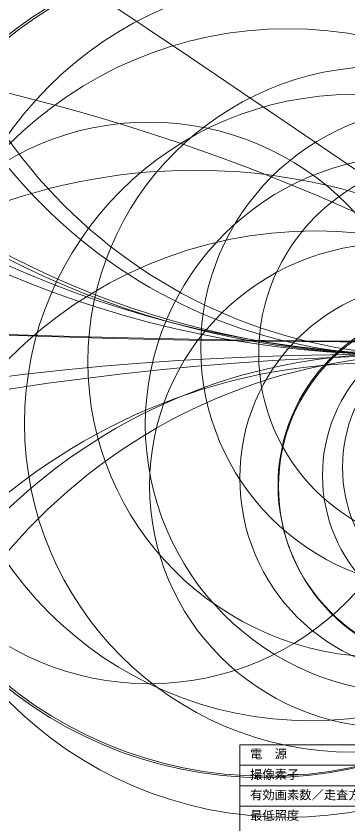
# Model space of a CAD drawing. Units: millimetres, scale not verified. Extents: x -13521 to 23392, y -15630 to 11631.
# Drawn here: x -117.2 to -36.1, y -40.8 to 156.3 of the extents above; entities that cross this region are included whole.
import ezdxf
from ezdxf.enums import TextEntityAlignment as Align

# ---------------------------------------------------------------- set-up
doc = ezdxf.new("R2010")
doc.units = ezdxf.units.MM
doc.header["$LTSCALE"] = 0.125
doc.layers.add('0-1_WAKU', color=1, linetype='Continuous', lineweight=18)
doc.layers.add('0-4_GAIKEI', color=1, linetype='Continuous', lineweight=18)
doc.layers.add('0-2_MOJI1', color=7, linetype='Continuous')
doc.styles.add('ＭＳ ゴシック', font='')
doc.styles.get('ＭＳ ゴシック').set_extended_font_data('MS Gothic')

msp = doc.modelspace()

# ---------------------------------------------------------------- linework, layer by layer
at = {"layer": '0-1_WAKU', "color": 4}
for p, q in [((-62.5, -21.5), (-62.5, -116.5)), ((62.5, -21.5), (-62.5, -21.5))]:
    msp.add_line(p, q, dxfattribs=at)
at = {"layer": '0-1_WAKU'}
for p, q in [((62.5, -26.5), (-62.5, -26.5)), ((62.5, -31.5), (-62.5, -31.5)), ((62.5, -36.5), (-62.5, -36.5))]:
    msp.add_line(p, q, dxfattribs=at)
at = {"layer": '0-4_GAIKEI'}
for centre, radius in [((-19.463, 2945.6327), 2868.9089), ((-19.463, 2934.3635), 2857.4399), ((1680.1566, 1204.8046), 1998.5303), ((-4896.5205, -7005.2028), 8624.3126), ((-667.5851, 67.2276), 712.7527), ((-641.7044, 31.0658), 626.3595), ((-22.0888, 323.6611), 249.9749), ((-16.8388, 323.8826), 250.1964), ((-20.3926, 292.0172), 218.5295), ((-18.5335, 292.0172), 218.5295), ((-459.0449, 41.4814), 443.4033), ((-344.133, 63.9615), 388.6825), ((-311.5706, 63.3093), 356.7168), ((-228.4513, 109.7264), 275.7766), ((-227.5309, 63.1242), 272.0774), ((-22.094, 198.872), 125.3688), ((-16.8346, 199.017), 125.5137), ((-123.4004, 90.2731), 169.3384), ((-101.1277, 74.4421), 146.726), ((-124.5288, 30.1332), 175.1462), ((-87.007, 57.3994), 132.6051), ((-56.3393, 71.9612), 101.4854), ((-56.0041, 71.9692), 101.1501), ((-45.21, 74.9562), 90.6145), ((-50.8206, 56.992), 96.225), ((-237.0704, -344.9337), 496.548), ((-27.5393, 71.9679), 72.0858), ((-34.8501, 56.9074), 80.2544), ((-13.2385, 75.3821), 58.8317), ((-84.7173, 61.8995), 68.53), ((-20.0061, 56.6415), 65.5999), ((-10.6666, 73.9717), 47.2345), ((-25.4785, 41.7562), 59.0879), ((-14.5389, 43.5851), 47.9967), ((-9.4913, 41.8284), 43.6934), ((-9.3614, 41.5048), 43.699), ((-4.3176, 44.2268), 37.9995), ((-2.1284, 46.2075), 35.3121), ((-30.9873, -651.3985), 725.1254), ((-7.9387, -651.3986), 725.1255), ((-24.3654, -63.7568), 137.6261), ((-14.5606, -63.7568), 137.6261), ((-28.6036, -72.9353), 144.6831)]:
    msp.add_circle(centre, radius, dxfattribs=at)
at = {"layer": '0-4_GAIKEI', "color": 7}
for centre, radius in [((-73.5196, -23.8101), 142.4954), ((-43.9694, -1.608), 105.5262), ((-43.9694, -1.608), 105.5262)]:
    msp.add_circle(centre, radius, dxfattribs=at)

# ---------------------------------------------------------------- texts
at = {"layer": '0-2_MOJI1', "style": 'ＭＳ ゴシック'}
for s, p in [('電\u3000源', (-60, -25.5)), ('撮像素子', (-60, -30.5)), ('有効画素数／走査方式', (-60, -35.5)), ('最低照度', (-60, -40.5))]:
    msp.add_text(s, height=2.199, dxfattribs=at).set_placement(p, align=Align.BOTTOM_LEFT)

doc.saveas('drawing.dxf')
